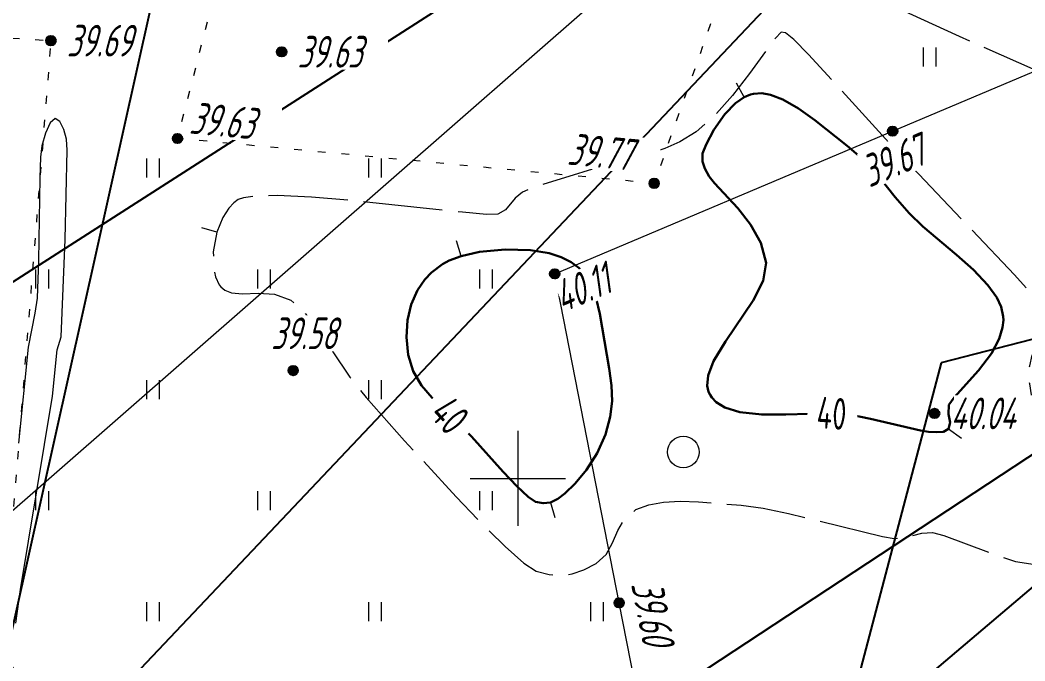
# Model space of a CAD drawing. Extents: x 2208637 to 2213412, y 575334 to 577367.
# Drawn here: x 2210984.3 to 2211016, y 576494.24 to 576514.47 of the extents above; entities that cross this region are included whole.
import ezdxf
from ezdxf.enums import TextEntityAlignment as Align

# ---------------------------------------------------------------- set-up
doc = ezdxf.new("R2010")
doc.units = 0
doc.header["$LTSCALE"] = 0.5
doc.linetypes.add('2000_366_2', pattern=[1.5, 0.5, -1])
doc.linetypes.add('500_329_3', pattern=[6, 5, -1])
doc.layers.get('0').update_dxf_attribs({"lineweight": 25})
for name, color, linetype, lineweight in [('ИИ_ГОРИЗОНТАЛИ_ОСН', 32, 'Continuous', 15), ('ИИ_ГОРИЗОНТАЛИ_УТОЛЩ', 32, 'Continuous', 30), ('ИИ_ГРАНИЦЫ_ЗЕМЛЕПОЛЬЗОВАТЕЛЕЙ', 7, 'Continuous', 25), ('ИИ_ДОРОГИ_АД', 7, 'Continuous', 25), ('ИИ_КООРДИНАТНАЯ_СЕТКА', 3, 'Continuous', 25), ('ИИ_ОГРАДЫ', 7, 'Continuous', 25), ('ИИ_ОТМЕТКИ', 7, 'Continuous', 25), ('ИИ_ТРАССЫ_КЛС', 5, 'Continuous', 40), ('ИИ_УГОДЬЯ', 7, 'Continuous', 25)]:
    doc.layers.add(name, color=color, linetype=linetype, lineweight=lineweight)
doc.styles.add('D431', font='', dxfattribs={"height": 1})
doc.styles.add('GOST 2.304', font='cs_gost2304.shx', dxfattribs={"width": 0.8, "oblique": 15})
doc.styles.get('D431').set_extended_font_data('D431', italic=True)
doc.linetypes.add('2000_475_1', pattern='A,3,[1,Topography.shx,S=0.5,R=90,X=0,Y=0],0', length=3)
doc.linetypes.add('2000_485_1', pattern='A,34.5,[1,Topography.shx,S=1.5,R=120,X=0.5,Y=-0.87],-0.01,[1,Topography.shx,S=1.5,R=0,X=-0.25,Y=0.43],0,[3,Topography.shx,S=1,R=0,X=0.5,Y=0],-0.01,[1,Topography.shx,S=1.5,R=60,X=0.5,Y=-0.87],-1,34.5', length=70.02)

# ---------------------------------------------------------------- blocks, each defined once
blk = doc.blocks.new('500_12')
at = {"color": 0, "linetype": 'Continuous', "lineweight": -2, "flags": 128}
for points in [[(0, 3), (0, -3)], [(-3, 0), (3, 0)]]:
    blk.add_lwpolyline(points, dxfattribs=at)
at = {"color": 7, "linetype": 'Continuous', "lineweight": -2, "style": 'D431'}
blk.add_attdef('Вертикальная_подпись', (-0.5, 0.5), '', height=2, rotation=90, dxfattribs=at)
blk.add_attdef('Горизонтальная_подпись', (0.5, 0.5), '', height=2, dxfattribs=at)
blk = doc.blocks.new('500_329_6')
at = {"color": 0, "linetype": 'Continuous', "lineweight": -2}
blk.add_lwpolyline([(0, 0), (1, 0)], dxfattribs=at)
blk = doc.blocks.new('500_401')
at = {"color": 0, "linetype": 'Continuous', "lineweight": -2}
for points in [[(-0.4, 0), (-0.4, 1.2)], [(0.4, 0), (0.4, 1.2)]]:
    blk.add_lwpolyline(points, dxfattribs=at)
blk = doc.blocks.new('500_368')
at = {"color": 0, "linetype": 'Continuous', "lineweight": -2}
blk.add_circle((0, 0), 1, dxfattribs=at)
blk = doc.blocks.new('500_330_1')
at = {"linetype": 'Continuous', "lineweight": -2}
h = blk.add_hatch(color=0, dxfattribs=at)
h.dxf.hatch_style = 1
edge = h.paths.add_edge_path()
edge.add_arc((0, 0), 0.3, 0, 360)
at = {"color": 0, "linetype": 'Continuous', "lineweight": -2}
blk.add_circle((0, 0), 0.3, dxfattribs=at)
at = {"color": 0, "linetype": 'Continuous', "lineweight": -2, "style": 'GOST 2.304', "flags": 1}
for tag, p in [('Номер', (-1, -1)), ('Номер_рабочей_станции', (-1, -3.5))]:
    blk.add_attdef(tag, text='', height=2, dxfattribs=at).set_placement(p, align=Align.RIGHT)
at = {"color": 0, "linetype": 'Continuous', "lineweight": -2, "style": 'GOST 2.304'}
blk.add_attdef('Высота', (1, -1), '', height=2, dxfattribs=at)
at = {"color": 0, "linetype": 'Continuous', "lineweight": -2, "style": 'GOST 2.304', "flags": 1}
blk.add_attdef('Код', (0, -3.5), '', height=2, dxfattribs=at)
blk = doc.blocks.new('PB98202C36B324A189964B6C72E621F')
at = {"color": 0, "linetype": '2000_485_1', "lineweight": -2, "flags": 128}
blk.add_lwpolyline([(2210973.62, 576541.09), (2210993.11, 576535.96), (2210976.41, 576461.01), (2210953.46, 576466.98)], close=True, dxfattribs=at)
at = {"color": 0, "lineweight": -2, "flags": 1}
for tag in ['Адрес (местоположение) участка', 'Дата постановки на учет', 'Тип объекта', 'Статус записи о ЗУ по справочнику', 'Кадастровый номер, обозначение, учетный номер объекта', 'Кадастровый номер квартала', 'Вид разрешенного использования по классификатору', 'Площадь, кв.м', 'Категория земель', 'Вид использования по документу', 'Кадастровая стоимость']:
    blk.add_attdef(tag, (0, 0), '', height=0.2, dxfattribs=at)
blk = doc.blocks.new('PA04D7B2B89F342E48D71E0D4E6DE8A')
at = {"color": 0, "linetype": '2000_485_1', "lineweight": -2, "flags": 128}
blk.add_lwpolyline([(2211013.35, 576503.65), (2211005.97, 576475.61), (2211005.27, 576450.71), (2211037.64, 576444.3), (2211043.46, 576442.17), (2211050.25, 576458.83), (2211049.55, 576460.81), (2211037.73, 576475.04), (2211020.46, 576505.48)], close=True, dxfattribs=at)
at = {"color": 0, "lineweight": -2, "flags": 1}
for tag in ['Адрес (местоположение) участка', 'Дата постановки на учет', 'Тип объекта', 'Статус записи о ЗУ по справочнику', 'Кадастровый номер, обозначение, учетный номер объекта', 'Кадастровый номер квартала', 'Вид разрешенного использования по классификатору', 'Площадь, кв.м', 'Категория земель', 'Вид использования по документу', 'Кадастровая стоимость']:
    blk.add_attdef(tag, (0, 0), '', height=0.2, dxfattribs=at)
blk = doc.blocks.new('*U56')
at = {"color": 7, "true_color": 0xffffff}
blk.add_wipeout([(-1.525, 1.1), (1.625, 1.1), (1.625, -1.1), (-1.525, -1.1)], dxfattribs=at)
at = {"color": 0, "linetype": 'Continuous', "lineweight": -2, "style": 'GOST 2.304'}
blk.add_attdef('Высота', text='', height=2, dxfattribs=at).set_placement((0, 0), align=Align.MIDDLE_CENTER)

msp = doc.modelspace()

# ---------------------------------------------------------------- linework, layer by layer
at = {"layer": 'ИИ_ГОРИЗОНТАЛИ_ОСН', "color": 32, "linetype": '500_329_3', "lineweight": 20, "elevation": 39.75, "flags": 128}
msp.add_lwpolyline([(2211032.961, 576497.059), (2211033.094, 576496.764), (2211033.112, 576496.647), (2211033.061, 576496.586), (2211032.967, 576496.555), (2211032.782, 576496.571), (2211032.464, 576496.696), (2211031.982, 576496.987), (2211031.441, 576497.386), (2211030.881, 576497.851), (2211030.34, 576498.338), (2211029.887, 576498.837), (2211029.261, 576499.628), (2211028.521, 576500.619), (2211026.942, 576502.829), (2211025.237, 576505.332), (2211025.087, 576505.58), (2211025.21, 576505.878), (2211025.086, 576505.977), (2211024.88, 576506.07), (2211024.211, 576506.427), (2211023.589, 576506.783), (2211022.869, 576507.236), (2211022.122, 576507.77), (2211021.418, 576508.368), (2211020.842, 576509), (2211020.397, 576509.629), (2211019.701, 576510.803), (2211019.349, 576511.308), (2211018.928, 576511.734), (2211018.4, 576512.097), (2211017.921, 576512.325), (2211016.939, 576512.646), (2211016.349, 576512.875), (2211013.931, 576513.95), (2211011.549, 576515.038), (2211011.016, 576515.266), (2211010.574, 576515.433), (2211010.128, 576515.529), (2211009.355, 576515.569), (2211009.099, 576515.625), (2211008.931, 576515.715), (2211008.785, 576515.862), (2211008.719, 576516.059), (2211008.686, 576516.405), (2211008.684, 576517.053), (2211008.736, 576518.076), (2211008.828, 576519.221), (2211009.16, 576522.599), (2211009.173, 576523.458), (2211009.116, 576524.47), (2211009.066, 576524.736), (2211008.934, 576524.954), (2211008.628, 576525.065), (2211008.278, 576525.05), (2211007.979, 576525.163), (2211007.889, 576525.411), (2211007.913, 576526.094), (2211007.801, 576526.445), (2211007.564, 576526.722), (2211007.27, 576526.923), (2211006.488, 576527.315), (2211006.029, 576527.525), (2211005.216, 576527.823), (2211004.922, 576527.971), (2211004.691, 576528.196), (2211004.536, 576528.417), (2211004.295, 576528.6), (2211004.015, 576528.656), (2211003.554, 576528.68), (2211002.357, 576528.707), (2211001.753, 576528.745), (2211001.235, 576528.823), (2211000.758, 576528.938), (2211000.379, 576529.052), (2211000.042, 576529.185), (2210999.688, 576529.362), (2210999.263, 576529.606), (2210998.873, 576529.93), (2210998.08, 576530.871), (2210997.629, 576531.34), (2210997.221, 576531.645), (2210996.879, 576531.808), (2210996.631, 576531.877), (2210996.388, 576531.907), (2210996.168, 576531.901), (2210995.849, 576531.838), (2210995.435, 576531.669), (2210994.918, 576531.354), (2210993.785, 576530.555), (2210993.117, 576530.165), (2210992.347, 576529.842), (2210991.465, 576529.593), (2210990.524, 576529.389), (2210989.594, 576529.229), (2210988.051, 576529.025), (2210987.401, 576528.962), (2210987.281, 576528.97), (2210987.231, 576527.88), (2210987.179, 576527.243), (2210987.094, 576526.599), (2210986.947, 576525.937), (2210986.416, 576524.119), (2210986.382, 576523.832), (2210986.494, 576523.644), (2210986.663, 576523.515), (2210986.824, 576523.327), (2210986.954, 576523.06), (2210987.047, 576522.758), (2210987.066, 576522.393)], dxfattribs=at)
msp.add_lwpolyline([(2210990.582, 576506.115), (2210990.633, 576506.047), (2210990.752, 576505.945), (2210990.968, 576505.858), (2210991.312, 576505.827), (2210991.804, 576505.844), (2210992.325, 576505.815), (2210992.834, 576505.626), (2210993.214, 576505.311), (2210993.561, 576504.89), (2210994.702, 576503.196), (2210995.215, 576502.553), (2210996.43, 576501.184), (2210998.054, 576499.421), (2210998.866, 576498.576), (2210999.598, 576497.855), (2211000.19, 576497.33), (2211000.579, 576497.077), (2211000.985, 576496.968), (2211001.359, 576496.94), (2211001.718, 576496.99), (2211002.081, 576497.115), (2211002.466, 576497.314), (2211002.783, 576497.603), (2211002.984, 576497.968), (2211003.153, 576498.357), (2211003.372, 576498.723), (2211003.727, 576499.015), (2211004.131, 576499.172), (2211004.596, 576499.255), (2211005.119, 576499.28), (2211005.702, 576499.261), (2211006.343, 576499.214), (2211007.042, 576499.153), (2211007.739, 576499.057), (2211008.541, 576498.894), (2211011.507, 576498.164), (2211011.867, 576498.108), (2211012.209, 576498.135), (2211012.746, 576498.277), (2211013.085, 576498.29), (2211013.442, 576498.204), (2211015.132, 576497.561), (2211015.702, 576497.383), (2211016.178, 576497.305), (2211016.658, 576497.296), (2211017.106, 576497.315), (2211017.499, 576497.386), (2211017.758, 576497.495), (2211017.913, 576497.616), (2211017.995, 576497.717), (2211018.046, 576497.826), (2211018.049, 576497.973), (2211017.986, 576498.292), (2211017.798, 576498.864), (2211017.45, 576499.729), (2211016.349, 576502.222), (2211016.205, 576502.635), (2211016.148, 576502.988), (2211016.125, 576503.276), (2211016.147, 576503.557), (2211016.225, 576503.89), (2211016.393, 576504.206), (2211016.805, 576504.662), (2211016.867, 576504.938), (2211016.703, 576505.23), (2211016.283, 576505.745), (2211015.671, 576506.424), (2211011.949, 576510.34), (2211009.171, 576513.383), (2211008.709, 576513.862), (2211008.442, 576514.071), (2211008.302, 576514.089), (2211008.124, 576513.899), (2211007.313, 576512.788), (2211006.768, 576512.087), (2211006.19, 576511.434), (2211005.623, 576510.939), (2211005.107, 576510.624), (2211004.635, 576510.414), (2211004.184, 576510.271), (2211003.246, 576510.04), (2211000.456, 576509.174), (2211000.147, 576509.038), (2210999.918, 576508.853), (2210999.61, 576508.479), (2210999.374, 576508.342), (2210999.009, 576508.337), (2210998.254, 576508.403), (2210994.729, 576508.776), (2210993.494, 576508.878), (2210992.41, 576508.928), (2210991.723, 576508.914), (2210991.35, 576508.863), (2210991.181, 576508.808), (2210991.04, 576508.702), (2210990.886, 576508.535), (2210990.693, 576508.235), (2210990.507, 576507.772), (2210990.393, 576507.153), (2210990.401, 576506.681), (2210990.465, 576506.369)], close=True, dxfattribs=at)
at = {"layer": 'ИИ_ГОРИЗОНТАЛИ_ОСН', "elevation": 39.5, "flags": 128}
msp.add_lwpolyline([(2210984.16, 576495.429), (2210984.316, 576496.495), (2210985.32, 576502.595), (2210985.465, 576504.064), (2210985.597, 576504.469), (2210985.721, 576507.545), (2210985.781, 576510.364), (2210985.765, 576510.713), (2210985.675, 576511.019), (2210985.554, 576511.264), (2210985.408, 576511.362), (2210985.249, 576511.227), (2210985.1, 576510.902), (2210984.979, 576510.498), (2210984.942, 576510.141), (2210984.918, 576509.49), (2210984.877, 576506.879), (2210984.834, 576505.694), (2210984.767, 576505.215), (2210984.55, 576504.145), (2210984.25, 576501.109)], dxfattribs=at)
at = {"layer": 'ИИ_ГОРИЗОНТАЛИ_УТОЛЩ', "elevation": 40, "flags": 128}
for points in [[(2211007.438, 576512.146), (2211007.338, 576512.122), (2211007.142, 576512.04), (2211006.863, 576511.846), (2211006.527, 576511.497), (2211006.18, 576511), (2211005.939, 576510.546), (2211005.828, 576510.254), (2211005.823, 576510.006), (2211005.904, 576509.789), (2211006.031, 576509.534), (2211006.203, 576509.317), (2211006.938, 576508.537), (2211007.342, 576508.016), (2211007.666, 576507.434), (2211007.83, 576506.812), (2211007.738, 576506.236), (2211007.427, 576505.613), (2211006.547, 576504.324), (2211006.174, 576503.706), (2211006, 576503.246), (2211005.974, 576502.929), (2211006.019, 576502.735), (2211006.062, 576502.643), (2211006.118, 576502.557), (2211006.259, 576502.408), (2211006.534, 576502.238), (2211007, 576502.094), (2211007.694, 576502.018), (2211008.452, 576502.015), (2211009.903, 576502.057), (2211010.467, 576502.014), (2211011.127, 576501.882), (2211012.7, 576501.514), (2211012.958, 576501.474), (2211013.213, 576501.458), (2211013.423, 576501.469), (2211013.587, 576501.568), (2211013.633, 576501.767), (2211013.588, 576502.026), (2211013.599, 576502.324), (2211013.765, 576502.559), (2211014.531, 576503.403), (2211014.937, 576503.948), (2211015.185, 576504.412), (2211015.294, 576504.766), (2211015.318, 576505.001), (2211015.313, 576505.117), (2211015.245, 576505.415), (2211015.106, 576505.711), (2211014.828, 576506.104), (2211014.372, 576506.588), (2211013.843, 576507.061), (2211012.777, 576507.958), (2211012.346, 576508.376), (2211011.906, 576508.884), (2211011.26, 576509.686), (2211010.894, 576510.069), (2211010.392, 576510.5), (2211009.371, 576511.309), (2211008.857, 576511.674), (2211008.356, 576511.961), (2211007.972, 576512.109), (2211007.697, 576512.158)], [(2211001.678, 576506.833), (2211001.368, 576506.99), (2211000.987, 576507.107), (2211000.4, 576507.204), (2210999.596, 576507.23), (2210998.794, 576507.155), (2210998.21, 576507.022), (2210997.832, 576506.881), (2210997.619, 576506.768), (2210997.281, 576506.502), (2210997.069, 576506.278), (2210996.84, 576505.948), (2210996.635, 576505.493), (2210996.519, 576504.996), (2210996.489, 576504.464), (2210996.541, 576503.904), (2210996.695, 576503.382), (2210996.956, 576502.939), (2210997.297, 576502.543), (2210998.117, 576501.765), (2210998.543, 576501.32), (2210999.536, 576500.209), (2210999.972, 576499.753), (2211000.323, 576499.424), (2211000.555, 576499.266), (2211000.801, 576499.215), (2211001.027, 576499.246), (2211001.262, 576499.355), (2211001.483, 576499.526), (2211001.804, 576499.842), (2211002.165, 576500.276), (2211002.506, 576500.799), (2211002.766, 576501.384), (2211002.916, 576501.943), (2211002.974, 576502.442), (2211002.959, 576502.934), (2211002.884, 576503.469), (2211002.583, 576505.197), (2211002.473, 576505.684), (2211002.308, 576506.123), (2211002.113, 576506.436), (2211001.92, 576506.646)]]:
    msp.add_lwpolyline(points, close=True, dxfattribs=at)
at = {"layer": 'ИИ_ДОРОГИ_АД', "lineweight": 20, "elevation": 39.86, "flags": 128}
msp.add_lwpolyline([(2211015, 576526.061), (2210983.269, 576498.292), (2210967.064, 576498.292)], dxfattribs=at)
at = {"layer": 'ИИ_ОГРАДЫ', "linetype": '2000_475_1', "lineweight": 20, "flags": 128}
msp.add_lwpolyline([(2211007.941, 576453.294), (2211007.898, 576462.801), (2211007.854, 576472.309), (2211005.275, 576485.473), (2211003.197, 576496.075), (2211001.163, 576506.46), (2211011.823, 576510.963), (2211019.32, 576514.13)], dxfattribs=at)
at = {"layer": 'ИИ_ТРАССЫ_КЛС', "lineweight": 25, "flags": 128}
for points in [[(2211018.887, 576526.555), (2210979.742, 576485.165), (2210970.225, 576485.165)], [(2211015, 576526.061), (2210983.93, 576506.115), (2210974.098, 576506.115)], [(2211031.248, 576510.646), (2210978.977, 576476.222), (2210969.518, 576476.222)], [(2211029.963, 576508.216), (2210991.072, 576475.222), (2210980.904, 576475.222)]]:
    msp.add_lwpolyline(points, dxfattribs=at)
at = {"layer": 'ИИ_УГОДЬЯ', "linetype": '2000_366_2', "lineweight": 20, "flags": 128}
msp.add_lwpolyline([(2210953.087, 576518.898), (2210955.774, 576518.562), (2210956.445, 576521.103), (2210961.099, 576520.288), (2210965.378, 576519.874), (2210967.168, 576527.318), (2210974.766, 576527.29), (2210975.495, 576521.471), (2210975.545, 576514.448), (2210985.271, 576513.82), (2210983.722, 576494.48), (2210989.605, 576486.748), (2210994.099, 576487.508), (2210994.935, 576472.905), (2210995.814, 576465.67)], dxfattribs=at)
msp.add_lwpolyline([(2210992.097, 576521.745), (2210999.42, 576527.094), (2211007.294, 576523.24), (2211007.609, 576518.677), (2211004.302, 576509.316), (2210989.263, 576510.732)], close=True, dxfattribs=at)

# ---------------------------------------------------------------- block references
at = {"layer": 'ИИ_ГОРИЗОНТАЛИ_ОСН', "xscale": 0.5, "yscale": 0.5, "zscale": 0.5}
for p, rotation in [((2211007.142, 576512.04, 40), 118.8031839102866), ((2210990.507, 576507.772, 39.75), 163.8577865237837), ((2210998.21, 576507.022, 40), 106.605846162734), ((2211013.587, 576501.568, 40), 323.9440995482163), ((2211001.027, 576499.246, 40), 286.3346614677058)]:
    msp.add_blockref('500_329_6', p, dxfattribs=dict(at, rotation=rotation))
at = {"layer": 'ИИ_КООРДИНАТНАЯ_СЕТКА', "color": 3, "lineweight": 20, "xscale": 0.5, "yscale": 0.5, "zscale": 0.5}
msp.add_blockref('500_12', (2211000, 576500), dxfattribs=at)
at = {"layer": 'ИИ_УГОДЬЯ', "lineweight": 20, "xscale": 0.5, "yscale": 0.5, "zscale": 0.5}
for name, p in [('500_401', (2211013, 576513)), ('500_401', (2210988.5, 576509.5)), ('500_401', (2210995.5, 576509.5)), ('500_401', (2210985, 576506)), ('500_401', (2210992, 576506)), ('500_401', (2210999, 576506)), ('500_401', (2210988.5, 576502.5)), ('500_401', (2210995.5, 576502.5)), ('500_368', (2211005.221, 576500.835)), ('500_401', (2210985, 576499)), ('500_401', (2210992, 576499)), ('500_401', (2210999, 576499)), ('500_401', (2210988.5, 576495.5)), ('500_401', (2210995.5, 576495.5)), ('500_401', (2211002.5, 576495.5))]:
    msp.add_blockref(name, p, dxfattribs=at)

# ---------------------------------------------------------------- next in the draw order: wipeouts: each hides what was drawn before it
at = {"lineweight": 0}
for points, layer in [([(2210997.045, 576502.036), (2210997.823, 576501.176), (2210998.668, 576501.94), (2210997.891, 576502.801)], 'ИИ_ГОРИЗОНТАЛИ_УТОЛЩ'), ([(2211009.282, 576501.532), (2211010.438, 576501.444), (2211010.525, 576502.581), (2211009.368, 576502.669)], 'ИИ_ГОРИЗОНТАЛИ_УТОЛЩ'), ([(2210985.821, 576513.25), (2210988.629, 576513.25), (2210988.629, 576514.447), (2210985.821, 576514.447)], 'ИИ_ОТМЕТКИ'), ([(2210993.1, 576512.9), (2210995.908, 576512.9), (2210995.908, 576514.098), (2210993.1, 576514.098)], 'ИИ_ОТМЕТКИ'), ([(2210989.661, 576510.817), (2210992.456, 576510.554), (2210992.569, 576511.746), (2210989.773, 576512.01)], 'ИИ_ОТМЕТКИ'), ([(2211011.161, 576509.125), (2211013.766, 576510.225), (2211013.3, 576511.329), (2211010.695, 576510.228)], 'ИИ_ОТМЕТКИ'), ([(2211001.582, 576509.835), (2211004.418, 576509.568), (2211004.525, 576510.703), (2211001.689, 576510.97)], 'ИИ_ОТМЕТКИ'), ([(2211001.541, 576505.197), (2211003.808, 576506.155), (2211003.365, 576507.205), (2211001.098, 576506.247)], 'ИИ_ОТМЕТКИ'), ([(2210992.267, 576504.012), (2210995.075, 576504.012), (2210995.075, 576505.152), (2210992.267, 576505.152)], 'ИИ_ОТМЕТКИ'), ([(2211013.764, 576501.484), (2211016.424, 576501.484), (2211016.424, 576502.624), (2211013.764, 576502.624)], 'ИИ_ОТМЕТКИ'), ([(2211003.507, 576496.599), (2211004.047, 576493.843), (2211005.223, 576494.074), (2211004.683, 576496.829)], 'ИИ_ОТМЕТКИ')]:
    msp.add_wipeout(points, dxfattribs=at).dxf.layer = layer

# ---------------------------------------------------------------- next in the draw order: block references
at = {"layer": 'ИИ_ГОРИЗОНТАЛИ_УТОЛЩ', "color": 32, "lineweight": 20}
ref = msp.add_blockref('*U56', (2210997.857, 576501.988, 40), dxfattribs=dict(at, xscale=0.5, yscale=0.5, zscale=0.5, rotation=312.1010121447081))
ref.add_attrib('Высота', '40', dxfattribs={"layer": '0', "color": 0, "linetype": 'Continuous', "lineweight": -2, "height": 1, "rotation": 312.101, "style": 'GOST 2.304', "width": 0.8}).set_placement((2210997.857, 576501.988, 40), align=Align.MIDDLE_CENTER)
at = {"layer": 'ИИ_ГРАНИЦЫ_ЗЕМЛЕПОЛЬЗОВАТЕЛЕЙ'}
for name in ['PB98202C36B324A189964B6C72E621F', 'PA04D7B2B89F342E48D71E0D4E6DE8A']:
    msp.add_blockref(name, (0, 0), dxfattribs=at)
at = {"layer": 'ИИ_ОТМЕТКИ'}
ref = msp.add_blockref('500_330_1', (2210985.271, 576513.82, 39.694), dxfattribs=dict(at, xscale=0.5, yscale=0.5, zscale=0.5))
ref.add_attrib('Высота', '39.69', (2210985.771, 576513.32, -26.463), dxfattribs={"layer": '0', "color": 0, "linetype": 'Continuous', "lineweight": -2, "height": 1, "style": 'GOST 2.304', "oblique": 15, "width": 0.8})
ref = msp.add_blockref('500_330_1', (2210992.55, 576513.47, 39.63), dxfattribs=dict(at, xscale=0.5, yscale=0.5, zscale=0.5))
ref.add_attrib('Высота', '39.63', (2210993.05, 576512.97, 39.63), dxfattribs={"layer": '0', "color": 0, "linetype": 'Continuous', "lineweight": -2, "height": 1, "style": 'GOST 2.304', "oblique": 15, "width": 0.8})
ref = msp.add_blockref('500_330_1', (2210989.263, 576510.732, 39.628), dxfattribs=dict(at, xscale=0.5, yscale=0.5, zscale=0.5, rotation=354.6214613012612))
ref.add_attrib('Высота', '39.63', (2210989.617, 576510.891), dxfattribs={"layer": '0', "color": 0, "linetype": 'Continuous', "lineweight": -2, "height": 1, "rotation": 354.6215, "style": 'GOST 2.304', "oblique": 15, "width": 0.8})
ref = msp.add_blockref('500_330_1', (2211011.823, 576510.963, 39.671), dxfattribs=dict(at, xscale=0.5, yscale=0.5, zscale=0.5, rotation=22.90123751447609))
ref.add_attrib('Высота', '39.67', (2211011.088, 576509.17), dxfattribs={"layer": '0', "color": 0, "linetype": 'Continuous', "lineweight": -2, "height": 1, "rotation": 22.9012, "style": 'GOST 2.304', "oblique": 15, "width": 0.8})
ref = msp.add_blockref('500_330_1', (2211004.302, 576509.316, 39.769), dxfattribs=dict(at, xscale=0.5, yscale=0.5, zscale=0.5, rotation=354.6214613012612))
ref.add_attrib('Высота', '39.77', (2211001.539, 576509.909), dxfattribs={"layer": '0', "color": 0, "linetype": 'Continuous', "lineweight": -2, "height": 1, "rotation": 354.6215, "style": 'GOST 2.304', "oblique": 15, "width": 0.8})
ref = msp.add_blockref('500_330_1', (2211001.163, 576506.46, 40.108), dxfattribs=dict(at, xscale=0.5, yscale=0.5, zscale=0.5, rotation=22.90123751447609))
ref.add_attrib('Высота', '40.11', (2211001.406, 576505.216), dxfattribs={"layer": '0', "color": 0, "linetype": 'Continuous', "lineweight": -2, "height": 1, "rotation": 22.9012, "style": 'GOST 2.304', "oblique": 15, "width": 0.8})
ref = msp.add_blockref('500_330_1', (2210992.914, 576503.405, 39.577), dxfattribs=dict(at, xscale=0.5, yscale=0.5, zscale=0.5))
ref.add_attrib('Высота', '39.58', (2210992.217, 576504.082), dxfattribs={"layer": '0', "color": 0, "linetype": 'Continuous', "lineweight": -2, "height": 1, "style": 'GOST 2.304', "oblique": 15, "width": 0.8})
ref = msp.add_blockref('500_330_1', (2211013.147, 576502.054, 40.043), dxfattribs=dict(at, xscale=0.5, yscale=0.5, zscale=0.5))
ref.add_attrib('Высота', '40.04', (2211013.647, 576501.554, -26.695), dxfattribs={"layer": '0', "color": 0, "linetype": 'Continuous', "lineweight": -2, "height": 1, "style": 'GOST 2.304', "oblique": 15, "width": 0.8})
ref = msp.add_blockref('500_330_1', (2211003.197, 576496.075, 39.598), dxfattribs=dict(at, xscale=0.5, yscale=0.5, zscale=0.5, rotation=281.0866587809368))
ref.add_attrib('Высота', '39.60', (2211003.566, 576496.661), dxfattribs={"layer": '0', "color": 0, "linetype": 'Continuous', "lineweight": -2, "height": 1, "rotation": 281.0867, "style": 'GOST 2.304', "oblique": 15, "width": 0.8})

# ---------------------------------------------------------------- next in the draw order: block references
at = {"layer": 'ИИ_ГОРИЗОНТАЛИ_УТОЛЩ', "color": 32, "lineweight": 20}
ref = msp.add_blockref('*U56', (2211009.903, 576502.057, 40), dxfattribs=dict(at, xscale=0.5, yscale=0.5, zscale=0.5, rotation=355.6606079937135))
ref.add_attrib('Высота', '40', dxfattribs={"layer": '0', "color": 0, "linetype": 'Continuous', "lineweight": -2, "height": 1, "rotation": 355.6606, "style": 'GOST 2.304', "width": 0.8}).set_placement((2211009.903, 576502.057, 40), align=Align.MIDDLE_CENTER)

doc.saveas('drawing.dxf')
